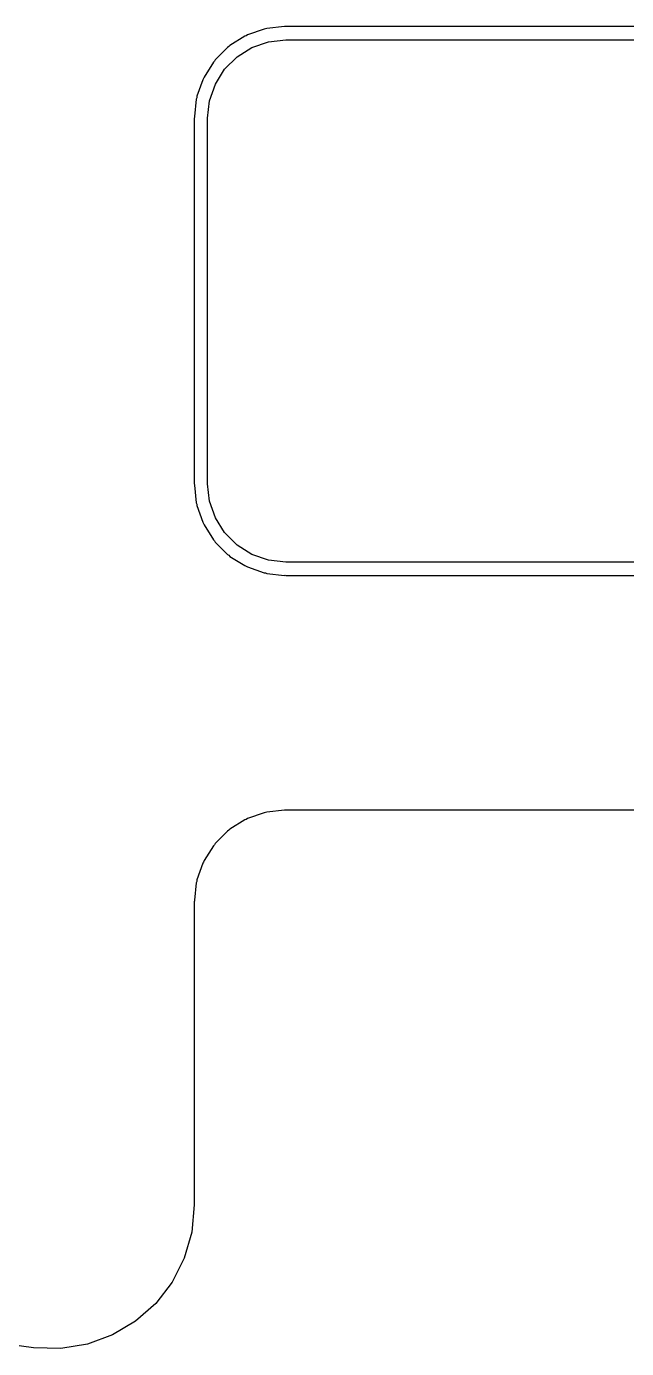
# Model space of a CAD drawing. Header units: millimetres. Extents: x 100 to 300, y 101 to 245.
# Drawn here: x 188.03 to 199.53, y 100.95 to 126.25 of the extents above; entities that cross this region are included whole.
import ezdxf

# ---------------------------------------------------------------- set-up
doc = ezdxf.new("R2010")
doc.units = ezdxf.units.MM
doc.layers.add('MultiLayer', color=9, linetype='Continuous')
doc.layers.add('TopLayer', color=1, linetype='Continuous')

msp = doc.modelspace()

# ---------------------------------------------------------------- linework, layer by layer
at = {"layer": 'MultiLayer'}
for p, q in [((192.065, 125.673), (192.349, 125.851)), ((192.349, 125.851), (192.666, 125.962)), ((192.666, 125.962), (193, 126)), ((193, 126), (207, 126)), ((191.827, 125.435), (192.065, 125.673)), ((191.649, 125.151), (191.827, 125.435)), ((191.538, 124.834), (191.649, 125.151)), ((191.5, 124.5), (191.538, 124.834)), ((191.5, 117.5), (191.5, 124.5)), ((191.538, 117.166), (191.5, 117.5)), ((191.649, 116.849), (191.538, 117.166)), ((191.827, 116.565), (191.649, 116.849)), ((192.065, 116.327), (191.827, 116.565)), ((192.349, 116.149), (192.065, 116.327)), ((192.666, 116.038), (192.349, 116.149)), ((193, 116), (192.666, 116.038)), ((207, 116), (193, 116))]:
    msp.add_line(p, q, dxfattribs=at)
at = {"layer": 'TopLayer'}
for p, q in [((192.214, 126.067), (191.929, 125.889)), ((192.24, 126.077), (192.214, 126.067)), ((192.265, 126.092), (192.24, 126.077)), ((192.582, 126.203), (192.265, 126.092)), ((192.61, 126.207), (192.582, 126.203)), ((192.638, 126.216), (192.61, 126.207)), ((192.971, 126.253), (192.638, 126.216)), ((192.986, 126.252), (192.971, 126.253)), ((193, 126.255), (192.986, 126.252)), ((207, 126.255), (193, 126.255)), ((191.885, 125.853), (191.647, 125.615)), ((191.908, 125.869), (191.885, 125.853)), ((191.929, 125.889), (191.908, 125.869)), ((191.611, 125.571), (191.433, 125.286)), ((191.631, 125.592), (191.611, 125.571)), ((191.647, 125.615), (191.631, 125.592)), ((191.433, 125.286), (191.422, 125.26)), ((191.408, 125.235), (191.297, 124.918)), ((191.422, 125.26), (191.408, 125.235)), ((191.284, 124.862), (191.247, 124.529)), ((191.293, 124.89), (191.284, 124.862)), ((191.297, 124.918), (191.293, 124.89)), ((191.247, 124.529), (191.248, 124.514)), ((191.248, 124.514), (191.245, 124.5)), ((191.245, 124.5), (191.245, 117.5)), ((191.245, 117.5), (191.248, 117.486)), ((191.248, 117.486), (191.247, 117.471)), ((191.247, 117.471), (191.284, 117.138)), ((191.284, 117.138), (191.293, 117.11)), ((191.293, 117.11), (191.297, 117.082)), ((191.297, 117.082), (191.408, 116.765)), ((191.408, 116.765), (191.422, 116.74)), ((191.422, 116.74), (191.433, 116.714)), ((191.433, 116.714), (191.611, 116.429)), ((191.611, 116.429), (191.631, 116.408)), ((191.631, 116.408), (191.647, 116.385)), ((191.647, 116.385), (191.885, 116.147)), ((191.885, 116.147), (191.908, 116.131)), ((191.908, 116.131), (191.929, 116.111)), ((191.929, 116.111), (192.214, 115.933)), ((192.214, 115.933), (192.24, 115.922)), ((192.24, 115.922), (192.265, 115.908)), ((192.265, 115.908), (192.582, 115.797)), ((192.582, 115.797), (192.61, 115.793)), ((192.61, 115.793), (192.638, 115.784)), ((192.638, 115.784), (192.971, 115.747)), ((192.971, 115.747), (192.986, 115.748)), ((192.986, 115.748), (193, 115.745)), ((193, 115.745), (207, 115.745)), ((192.582, 111.203), (192.265, 111.092)), ((192.61, 111.207), (192.582, 111.203)), ((192.638, 111.216), (192.61, 111.207)), ((192.971, 111.253), (192.638, 111.216)), ((192.986, 111.252), (192.971, 111.253)), ((193, 111.255), (192.986, 111.252)), ((207, 111.255), (193, 111.255)), ((191.885, 110.853), (191.647, 110.615)), ((191.908, 110.869), (191.885, 110.853)), ((191.929, 110.889), (191.908, 110.869)), ((192.214, 111.067), (191.929, 110.889)), ((192.24, 111.077), (192.214, 111.067)), ((192.265, 111.092), (192.24, 111.077)), ((191.647, 110.615), (191.631, 110.592)), ((191.611, 110.571), (191.433, 110.286)), ((191.631, 110.592), (191.611, 110.571)), ((191.408, 110.235), (191.297, 109.918)), ((191.423, 110.26), (191.408, 110.235)), ((191.433, 110.286), (191.423, 110.26)), ((191.284, 109.862), (191.247, 109.529)), ((191.293, 109.89), (191.284, 109.862)), ((191.297, 109.918), (191.293, 109.89)), ((191.248, 109.514), (191.245, 109.5)), ((191.245, 109.5), (191.245, 103.696)), ((191.247, 109.529), (191.248, 109.514)), ((191.245, 103.696), (191.196, 103.172)), ((191.196, 103.172), (191.053, 102.678)), ((191.053, 102.678), (190.82, 102.219)), ((190.82, 102.219), (190.506, 101.812)), ((190.506, 101.812), (190.121, 101.47)), ((188.165, 100.96), (184.969, 101.394)), ((190.121, 101.47), (189.68, 101.207)), ((189.197, 101.03), (188.689, 100.947)), ((189.68, 101.207), (189.197, 101.03)), ((188.689, 100.947), (188.165, 100.96))]:
    msp.add_line(p, q, dxfattribs=at)

doc.saveas('drawing.dxf')
